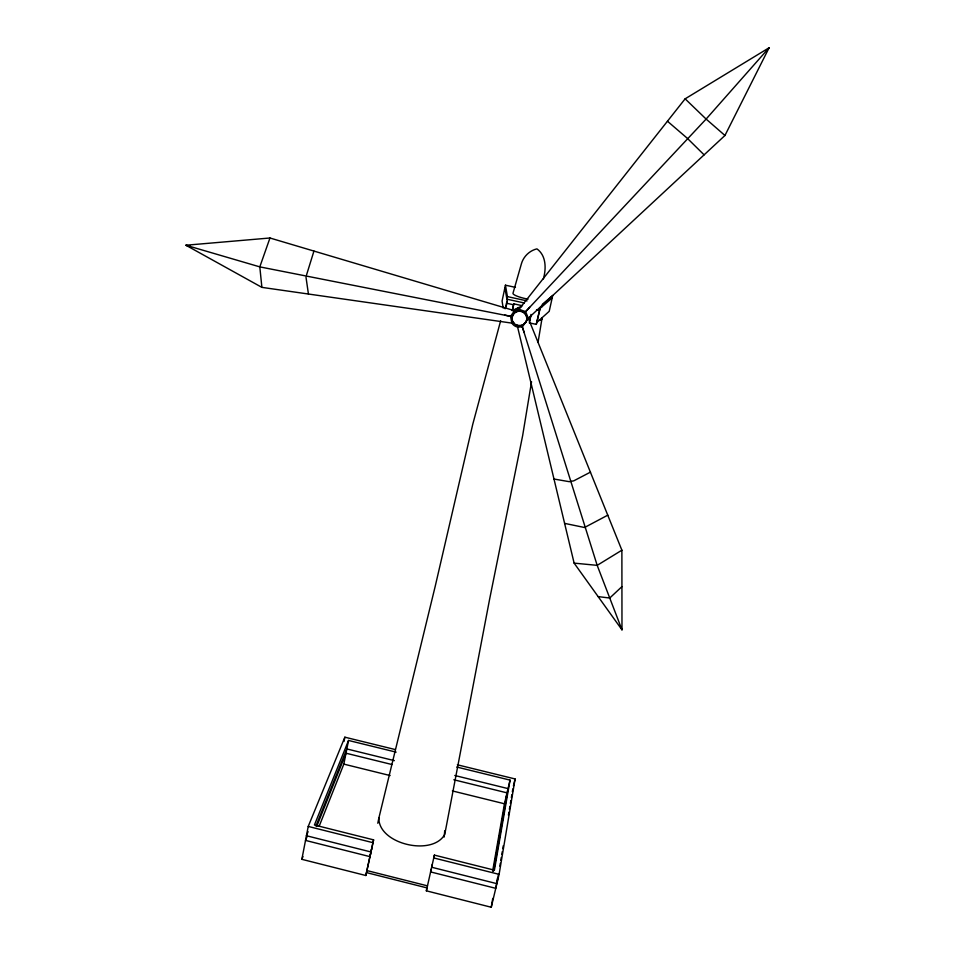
<?xml version="1.0" encoding="UTF-8"?>
<svg xmlns="http://www.w3.org/2000/svg" width="955" height="955" viewBox="0 0 955 955"><rect width="100%" height="100%" fill="white"/><g stroke="black" fill="none" stroke-linecap="round" stroke-linejoin="round"><path stroke-width="1.43" d="M500.659 320.749L472.761 424.295L435.194 586.37L378.884 817.958C378.228 844.089 432.484 856.742 444.755 834.395L489.617 599.191L522.66 435.552L531.553 381.702M543.383 278.92C546.248 268.844 546.391 255.618 536.925 248.873C529.595 250.592 523.459 256.513 521.418 263.759L513.014 293.161A14.003 2.686 11.9 0 0 528.055 299.166M538.047 342.391L541.891 319.113M456.705 767.02L510.054 780.116L494.392 870.16L434.394 855.107L426.348 890.824L491.252 907.25L499.107 874.35L515.103 778.958L457.385 764.8M497.495 878.075L495.764 888.329L430.574 871.915L431.29 869.05M498.355 874.911L496.887 883.662L431.624 867.236L432.329 864.394M499.835 866.161L500.325 863.248M500.814 860.324L501.303 857.411M501.793 854.498L502.282 851.585M502.772 848.661L503.273 845.748M508.43 815.128L508.92 812.216M509.409 809.291L509.898 806.378M510.388 803.465L510.877 800.541M511.367 797.628L511.868 794.715M512.358 791.802L512.847 788.878M491.252 907.25L492.744 898.44M493.723 870.65L508.048 788.603L454.795 775.496M492.625 871.139L504.467 803.776L510.054 780.116M493.365 871.067L507.045 792.865L453.84 779.758M396.134 752.146L348.539 740.459L314.422 825.013L373.596 839.863L365.825 875.508L301.852 859.321L308.226 826.433L344.862 737.188L395.358 749.58M344.027 741.414L344.862 737.188M319.221 826.099L343.836 764.119L348.539 740.459M365.825 875.508L373.596 839.863M377.786 823.258L378.884 817.958M515.473 287.36L505.434 285.187L502.079 301.028L503.178 308.071M505.434 285.187L507.439 296.623L506.89 299.178L524.39 302.998M505.123 308.775L507.248 301.207L504.909 287.658M506.055 306.77L507.248 301.207M512.238 310.339L513.826 303.845L522.481 305.743M512.334 310.817L513.826 303.845M529.488 321.429L531.016 314.434M529.822 320.498L530.741 316.308M529.177 322.838L536.292 324.39L540.076 308.37L552.181 297.936M536.292 324.39L540.076 308.37M541.879 306.806L542.452 304.251L552.73 295.453L549.209 311.318L537.008 322.277M444.159 837.046L444.732 830.802M513.42 786.013L515.103 778.958M434.394 855.107L433.701 857.936L499.107 874.35M426.348 890.824L427.076 887.923L366.744 872.667M306.555 274.909L313.944 251.07M370.683 853.794L369.776 856.599L305.516 840.412L307.2 836.293M371.65 849.138L370.755 851.92L306.424 835.732L308.095 831.638M514.518 310.685L269.967 237.998L259.808 266.875L261.885 287.371L511.844 323.112A9.168 9.001 16.3 0 0 517.61 327.076L522.325 326.873L528.652 317.908L724.952 135.479L769.121 47.75L685.129 98.831L519.031 309.277L514.518 310.685L510.555 316.332L511.844 323.112M316.678 826.505L346.008 753.209L392.016 764.537M301.852 859.321L302.962 856.575M315.926 826.027L346.856 748.947L394.355 760.634M513.671 311.223L515.246 308.966L519.735 307.57M529.655 307.283L525.644 311.64L519.031 309.277M767.116 49.923L769.121 47.75L706.115 119.065L525.644 311.64L621.884 550.199L621.98 629.834L574.122 563.128L517.61 327.076M621.92 586.633L609.744 598.033L598.14 596.612M621.884 550.199L597.185 565.348L574.122 563.128M607.822 515.151L584.544 527.506L564.608 523.376M590.536 472.092L573.776 480.831L569.24 481.678L553.984 479.028M269.967 237.998L185.879 245.232L261.885 287.371M507.439 296.623L527.041 300.885M506.317 303.189L513.432 304.74M536.519 309.778L539.372 310.399M190.248 246.187L185.879 245.232L259.808 266.875L510.555 316.332L504.753 315.066M343.836 764.119L390.141 775.556M452.372 790.919L504.467 803.776M308.226 826.433L372.701 842.62M367.162 870.626L427.53 885.87M667.45 121.225L687.254 138.236L704.098 154.853M724.952 135.479L706.115 119.065L685.129 98.831M524.176 332.507L522.325 326.873L597.185 565.348L621.98 629.834L621.072 627.077M305.994 277.177L308.429 294.033M512.31 319.937A7.425 7.294 16.3 0 1 519.687 310.984A7.425 7.294 16.3 0 1 526.623 320.414A7.425 7.294 16.3 0 1 515.652 324.473M514.148 323.268A7.425 7.294 16.3 0 1 513.002 321.716M541.557 317.967A19.733 4.023 11.9 0 1 538.656 320.474M517.073 308.74A6.208 6.1 15.7 0 1 521.358 306.77M526.838 318.779L526.527 320.653A7.425 7.294 16.3 0 1 514.506 323.936A7.425 7.294 16.3 0 1 516.452 311.784A7.425 7.294 16.3 0 1 526.838 318.779"/></g></svg>
